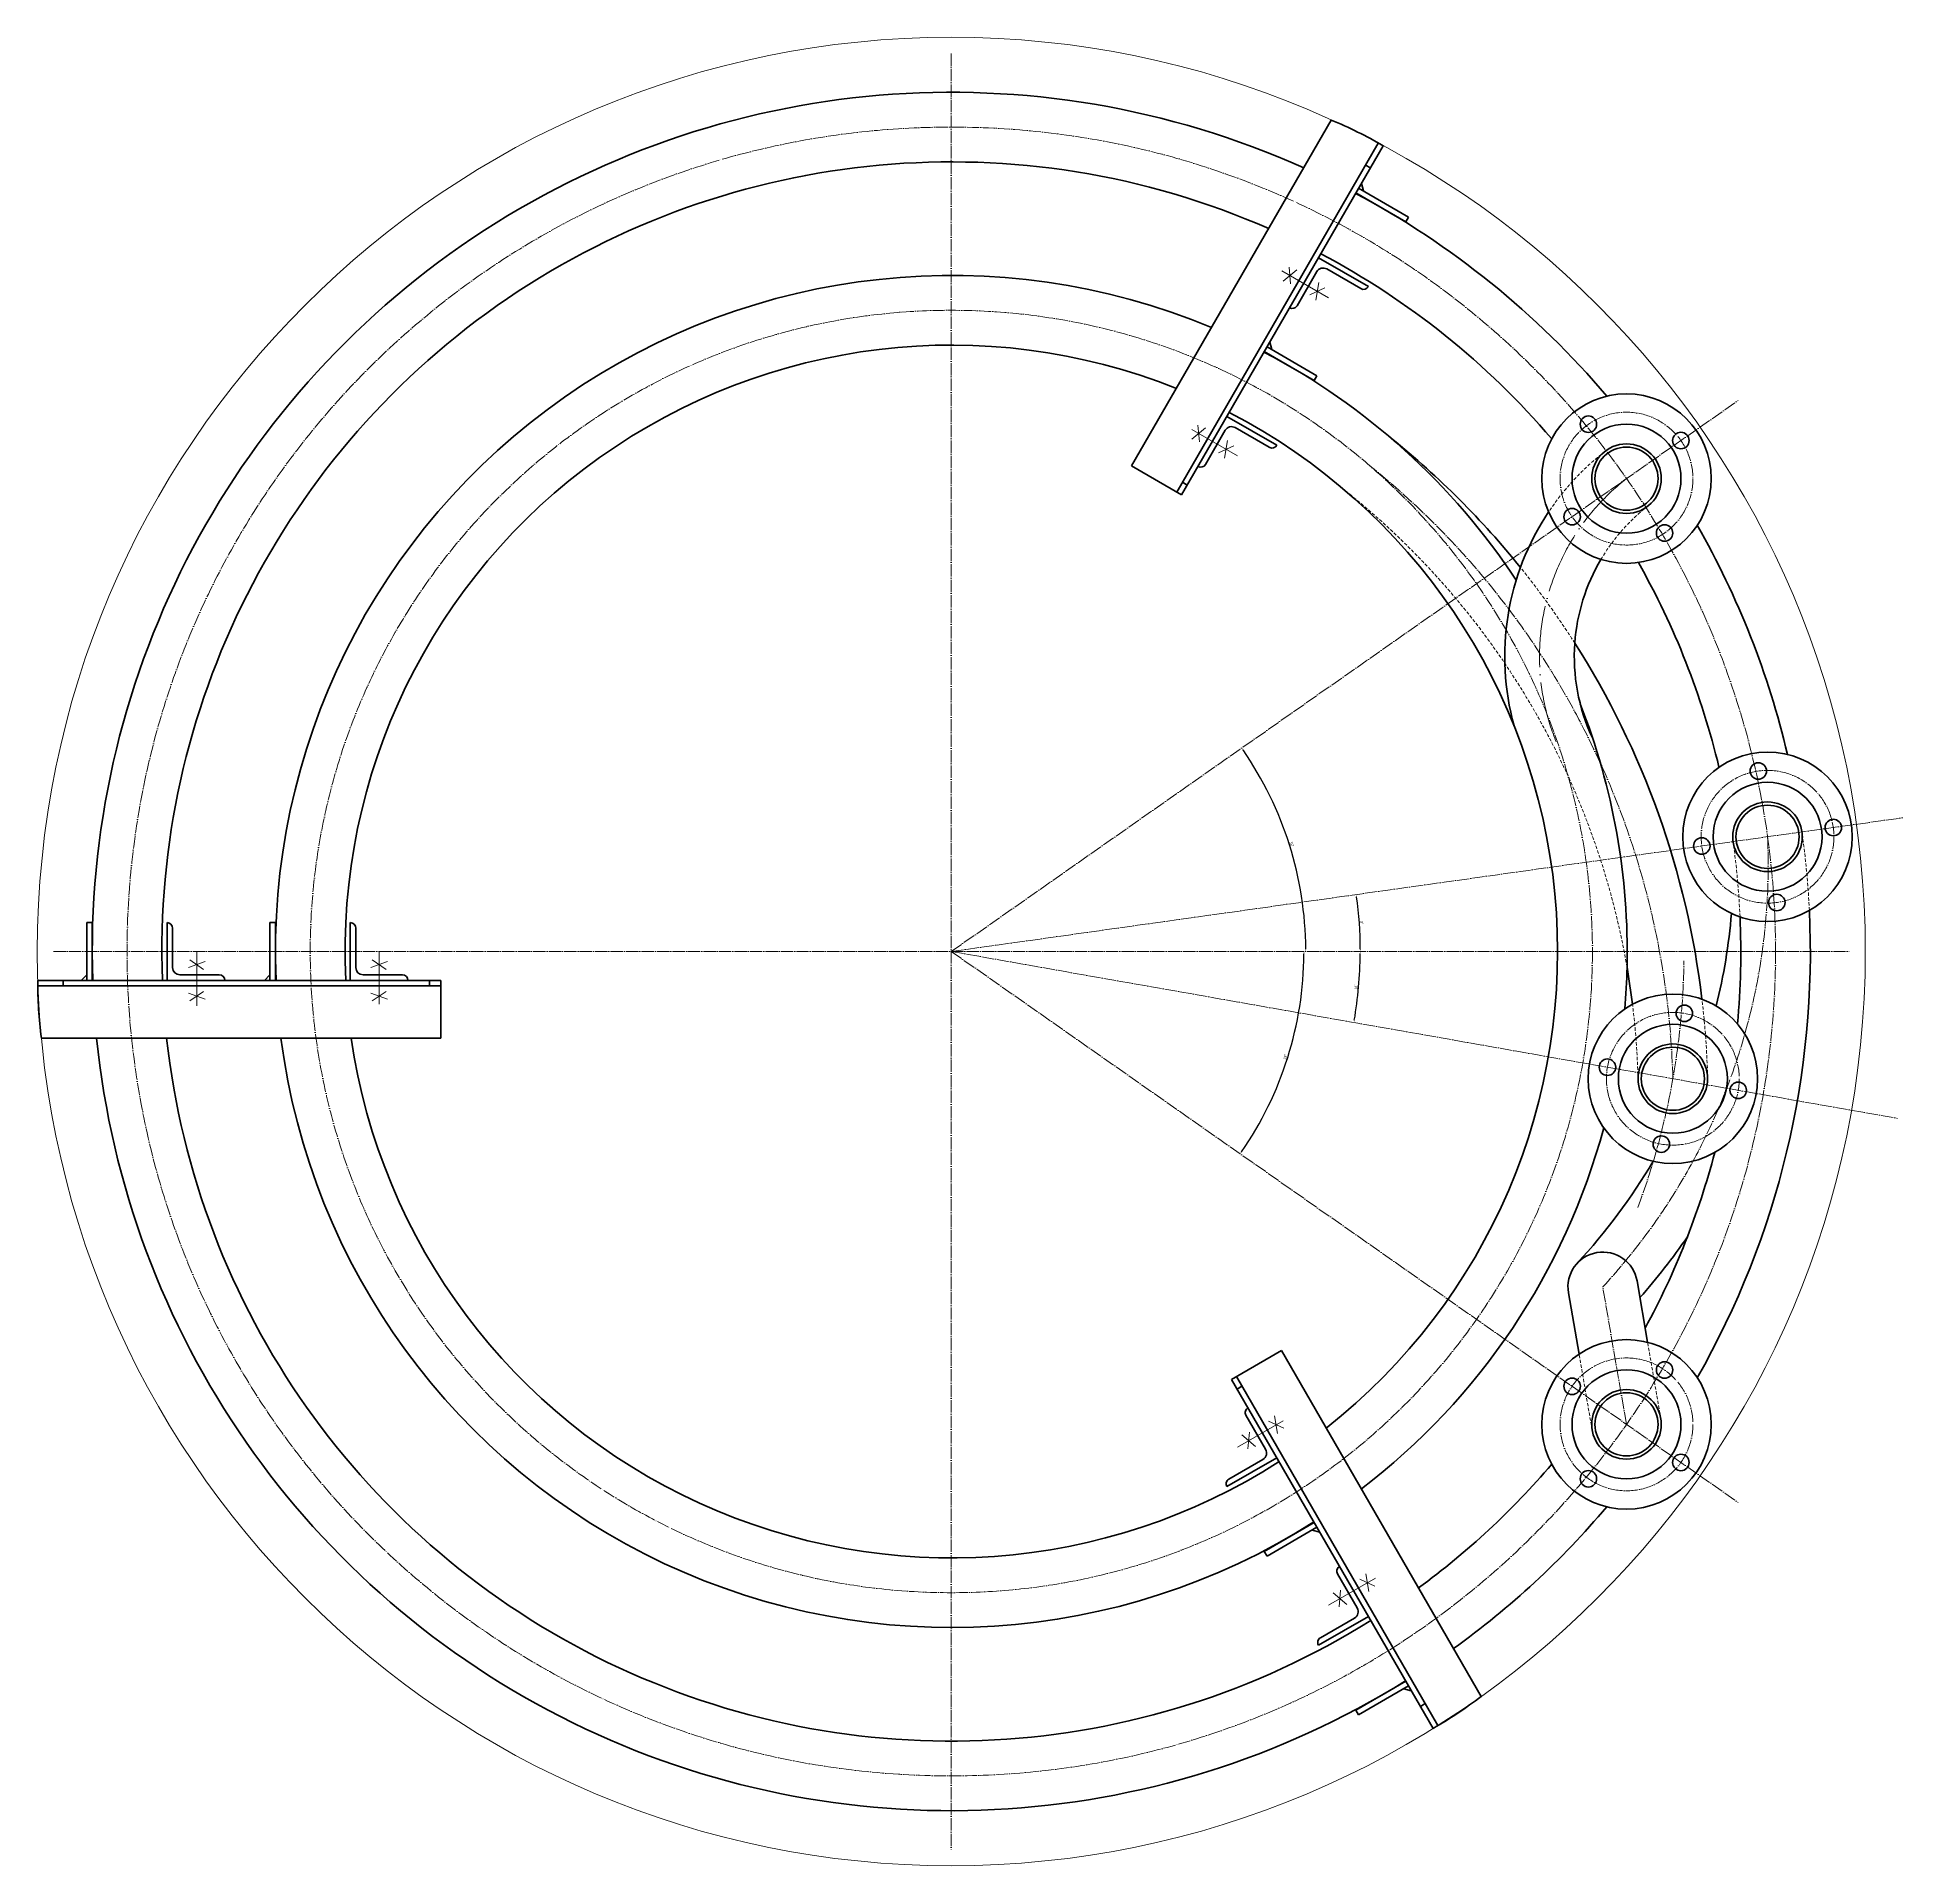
# Model space of a CAD drawing. Header units: millimetres. Extents: x 17368 to 100025, y -24769 to 12950.
# Drawn here: x 67280 to 69317, y -23400 to -21404 of the extents above; entities that cross this region are included whole.
import ezdxf

# ---------------------------------------------------------------- set-up
doc = ezdxf.new("R2010")
doc.units = ezdxf.units.MM
doc.header["$LTSCALE"] = 2.8
doc.linetypes.add('ACAD_ISO04W100', pattern=[30, 24, -3, 0, -3])
doc.linetypes.add('DASHED', pattern=[19.05, 12.7, -6.35])
doc.layers.get('0').update_dxf_attribs({"lineweight": 50})
doc.layers.get('Defpoints').update_dxf_attribs({"lineweight": 50})
doc.layers.add('red', color=1, linetype='ACAD_ISO04W100', lineweight=15)
doc.layers.add('细实线', color=5, linetype='Continuous', lineweight=15)
doc.styles.add('仿宋体', font='', dxfattribs={"width": 0.7, "height": 3.5})
doc.styles.get('仿宋体').set_extended_font_data('FangSong_GB2312')
doc.dimstyles.new('ISO-25', dxfattribs={"dimtxt": 3.5, "dimasz": 2.5, "dimexe": 1.25, "dimexo": 0.625, "dimtad": 1, "dimdsep": 46, "dimtxsty": '仿宋体', "dimcen": 2.5, "dimadec": 0, "dimazin": 0, "dimtfac": 1, "dimtmove": 0, "dimatfit": 1, "dimfxl": 0, "dimarcsym": 0})

# ---------------------------------------------------------------- blocks, each defined once
blk = doc.blocks.new('*D1176')
at = {"layer": 'Defpoints', "color": 0, "lineweight": 15}
for p in [(69137.2, -21800.2), (68657, -22323.7), (67297.5, -22401.9), (68277.9, -22401.9), (69258.3, -22401.9)]:
    blk.add_point(p, dxfattribs=at)
at = {"layer": '细实线', "color": 0, "lineweight": -2}
blk.add_arc((68277.9, -22401.9), 387.1, 0.37, 34.63, dxfattribs=at)
at = {"layer": '细实线', "color": 0, "lineweight": 15}
for points in [[(68596.1, -22182.2), (68596.8, -22181.7), (68595, -22179.9)], [(68665.4, -22399.4), (68664.6, -22399.4), (68665, -22401.9)]]:
    blk.add_solid(points, dxfattribs=at)
at = {"layer": '细实线', "color": 0, "insert": (68649.5, -22284.8), "char_height": 3.5, "attachment_point": 5, "rotation": 287.5, "style": '仿宋体'}
blk.add_mtext('35°', dxfattribs=at)
blk = doc.blocks.new('*D1177')
at = {"layer": 'Defpoints', "color": 0, "lineweight": 15}
for p in [(67297.5, -22401.9), (68277.9, -22401.9), (69258.3, -22401.9), (68631.5, -22554.5), (69137.2, -23003.6)]:
    blk.add_point(p, dxfattribs=at)
at = {"layer": '细实线', "color": 0, "lineweight": -2}
blk.add_arc((68277.9, -22401.9), 385.1, 325.372, 359.628, dxfattribs=at)
at = {"layer": '细实线', "color": 0, "lineweight": 15}
for points in [[(68662.5, -22404.4), (68663.4, -22404.4), (68663, -22401.9)], [(68595.1, -22621), (68594.4, -22620.5), (68593.3, -22622.8)]]:
    blk.add_solid(points, dxfattribs=at)
at = {"layer": '细实线', "color": 0, "insert": (68642.7, -22517), "char_height": 3.5, "attachment_point": 5, "rotation": 72.5, "style": '仿宋体'}
blk.add_mtext('35°', dxfattribs=at)
blk = doc.blocks.new('*D1178')
at = {"layer": 'Defpoints', "color": 0, "linetype": 'Continuous', "lineweight": 15}
for p in [(67297.5, -22401.9), (68277.9, -22401.9), (69258.3, -22401.9), (68721.2, -22453.8), (69311, -22584.1)]:
    blk.add_point(p, dxfattribs=at)
at = {"layer": '细实线', "color": 0, "linetype": 'Continuous', "lineweight": -2}
blk.add_arc((68277.9, -22401.9), 446.4, 350.3209, 359.6791, dxfattribs=at)
at = {"layer": '细实线', "color": 0, "linetype": 'Continuous', "lineweight": 15}
for points in [[(68723.8, -22404.4), (68724.7, -22404.4), (68724.3, -22401.9)], [(68718.3, -22477.1), (68717.5, -22476.9), (68717.5, -22479.4)]]:
    blk.add_solid(points, dxfattribs=at)
at = {"layer": '细实线', "color": 0, "linetype": 'Continuous', "lineweight": 15, "insert": (68720, -22440.6), "char_height": 3.5, "attachment_point": 5, "rotation": 85, "style": '仿宋体'}
blk.add_mtext('10°', dxfattribs=at)
blk = doc.blocks.new('*D1179')
at = {"layer": 'Defpoints', "color": 0, "linetype": 'Continuous', "lineweight": 15}
for p in [(69316.7, -22255.9), (68724, -22381.2), (67297.5, -22401.9), (68277.9, -22401.9), (69258.3, -22401.9)]:
    blk.add_point(p, dxfattribs=at)
at = {"layer": '细实线', "color": 0, "linetype": 'Continuous', "lineweight": -2}
blk.add_arc((68277.9, -22401.9), 446.6, 0.3207, 7.6793, dxfattribs=at)
at = {"layer": '细实线', "color": 0, "linetype": 'Continuous', "lineweight": 15}
for points in [[(68720.1, -22342.3), (68720.9, -22342.2), (68720.1, -22339.8)], [(68724.9, -22399.4), (68724.1, -22399.4), (68724.5, -22401.9)]]:
    blk.add_solid(points, dxfattribs=at)
at = {"layer": '细实线', "color": 0, "linetype": 'Continuous', "lineweight": 15, "insert": (68725.9, -22370.6), "char_height": 3.5, "attachment_point": 5, "rotation": 274, "style": '仿宋体'}
blk.add_mtext('8°', dxfattribs=at)

msp = doc.modelspace()

# ---------------------------------------------------------------- linework, layer by layer
for p, q in [((68692.81273, -21494.27833), (68474.80618, -21871.87675)), ((68744.06586, -21519.50531), (68524.16963, -21900.37675)), ((68749.36578, -21522.32557), (68529.36578, -21903.37675)), ((68735.50092, -21546.34021), (68730.30477, -21543.34021)), ((68722.6144, -21568.66032), (68777.174, -21600.16032)), ((68725.6144, -21563.46417), (68727.84892, -21571.68247)), ((68719.6144, -21573.85647), (68774.174, -21605.35647)), ((68777.174, -21600.16032), (68774.174, -21605.35647)), ((68733.31052, -21676.13409), (68678.75092, -21644.63409)), ((68676.94708, -21659.75844), (68655.44708, -21696.99754)), ((68725.11437, -21678.33024), (68687.87528, -21656.83024)), ((68619.6144, -21747.06155), (68674.174, -21778.56155)), ((68622.6144, -21741.8654), (68677.174, -21773.3654)), ((68625.6144, -21736.66925), (68627.84892, -21744.88755)), ((68677.174, -21773.3654), (68674.174, -21778.56155)), ((68576.94708, -21832.96353), (68555.44708, -21870.20262)), ((68633.31052, -21849.33917), (68578.75092, -21817.83917)), ((68625.11437, -21851.53532), (68587.87528, -21830.03532)), ((68529.36578, -21903.37675), (68474.80618, -21871.87675)), ((68535.50092, -21892.75037), (68530.30477, -21889.75037)), ((67333.8942, -22433.4383), (67333.8942, -22370.4383)), ((67333.8942, -22370.4383), (67339.8942, -22370.4383)), ((67339.8942, -22433.4383), (67339.8942, -22370.4383)), ((67421.62115, -22370.4383), (67421.62115, -22433.4383)), ((67427.62115, -22376.4383), (67427.62115, -22419.4383)), ((67533.8942, -22433.4383), (67533.8942, -22370.4383)), ((67533.8942, -22370.4383), (67539.8942, -22370.4383)), ((67539.8942, -22433.4383), (67539.8942, -22370.4383)), ((67621.62115, -22370.4383), (67621.62115, -22433.4383)), ((67627.62115, -22376.4383), (67627.62115, -22419.4383)), ((67280.39144, -22433.4383), (67720.39144, -22433.4383)), ((67280.59898, -22439.4383), (67720.39144, -22439.4383)), ((67308.12115, -22433.4383), (67308.12115, -22439.4383)), ((67327.8942, -22433.4383), (67333.8942, -22427.394)), ((67435.62115, -22427.4383), (67478.62115, -22427.4383)), ((67527.8942, -22433.4383), (67533.8942, -22427.394)), ((67635.62115, -22427.4383), (67678.62115, -22427.4383)), ((67708.12115, -22433.4383), (67708.12115, -22439.4383)), ((67720.39144, -22433.4383), (67720.39144, -22496.4383)), ((67284.37835, -22496.4383), (67720.39144, -22496.4383)), ((69038.21613, -22828.57128), (69026.64394, -22761.59162)), ((68963.32565, -22841.51023), (68951.75347, -22774.53057)), ((68583.92538, -22868.99985), (68638.48498, -22837.49985)), ((68856.49153, -23215.09827), (68638.48498, -22837.49985)), ((68803.92538, -23250.05103), (68583.92538, -22868.99985)), ((68809.01776, -23246.87129), (68589.12153, -22865.99985)), ((68590.06052, -22879.62623), (68595.25668, -22876.62623)), ((68621.11437, -22945.41307), (68599.61437, -22908.17398)), ((68578.75092, -22986.03743), (68633.31052, -22954.53743)), ((68580.94708, -22977.84128), (68618.18617, -22956.34128)), ((68674.174, -23025.31505), (68619.6144, -23056.81505)), ((68677.174, -23030.5112), (68622.6144, -23062.0112)), ((68680.174, -23035.70735), (68671.93948, -23033.53335)), ((68622.6144, -23062.0112), (68619.6144, -23056.81505)), ((68721.11437, -23118.61816), (68699.61437, -23081.37906)), ((68678.75092, -23159.24251), (68733.31052, -23127.74251)), ((68680.94708, -23151.04636), (68718.18617, -23129.54636)), ((68774.174, -23198.52013), (68719.6144, -23230.02013)), ((68777.174, -23203.71628), (68722.6144, -23235.21628)), ((68780.174, -23208.91243), (68771.93948, -23206.73843)), ((68722.6144, -23235.21628), (68719.6144, -23230.02013)), ((68790.06052, -23226.03639), (68795.25668, -23223.03639))]:
    msp.add_line(p, q)
for centre, radius in [((69015.13104, -21885.71951), 92.51238), ((69015.13104, -21885.71951), 59.5), ((68973.54675, -21826.33098), 9), ((69015.13104, -21885.71951), 37.97525), ((69015.13104, -21885.71951), 34.47525), ((69074.51956, -21844.13522), 9), ((68955.74252, -21927.3038), 9), ((69056.71533, -21945.10803), 9), ((69169.13546, -22276.68251), 92.51238), ((69159.04541, -22204.88807), 9), ((69169.13546, -22276.68251), 59.5), ((69169.13546, -22276.68251), 37.97525), ((69169.13546, -22276.68251), 34.47525), ((69240.9299, -22266.59246), 9), ((69097.34103, -22286.77256), 9), ((69179.22551, -22348.47694), 9), ((69065.7404, -22540.85684), 92.51238), ((69078.3299, -22469.45828), 9), ((69065.7404, -22540.85684), 59.5), ((69065.7404, -22540.85684), 37.97525), ((69065.7404, -22540.85684), 34.47525), ((68994.34184, -22528.26735), 9), ((69137.13896, -22553.44634), 9), ((69053.15091, -22612.2554), 9), ((69015.13104, -22918.15709), 92.51238), ((69056.71533, -22858.76857), 9), ((68955.74252, -22876.5728), 9), ((69015.13104, -22918.15709), 59.5), ((69015.13104, -22918.15709), 37.97525), ((69015.13104, -22918.15709), 34.47525), ((69074.51956, -22959.74138), 9), ((68973.54675, -22977.54562), 9)]:
    msp.add_circle(centre, radius)
for centre, radius, start, end in [((68277.8942, -22401.9383), 938, 65.78214555, 181.92447384), ((68520.59625, -21912.56601), 452.35285, 59.62001212, 67.62216414), ((68277.8942, -22401.9383), 862, 66.29391625, 182.09422156), ((68277.8942, -22401.9383), 938, 40.26169878, 61.92447384), ((68277.8942, -22401.9383), 862, 40.48892423, 62.09422156), ((68277.8942, -22401.9383), 738, 67.35685332, 182.44629474), ((68683.87528, -21663.75844), 8, 60, 150), ((68728.11437, -21673.13409), 6, 240, 330), ((68650.25092, -21693.99754), 6, 240, 330), ((68277.8942, -22401.9383), 662, 68.20696458, 182.7273396), ((68277.8942, -22401.9383), 738, 33.30880278, 62.44629474), ((68277.8942, -22401.9383), 662, 308.20696458, 62.7273396), ((68583.87528, -21836.96353), 8, 60, 150), ((68628.11437, -21846.33917), 6, 240, 330), ((68178.14096, -22563.33696), 925.88407, 38.8372388, 51.17139554), ((68550.25092, -21867.20262), 6, 240, 330), ((69166.51486, -22080.09417), 284.37079, 146.24873541, 195.39260174), ((68277.8942, -22401.9383), 938, 13.26169878, 29.73830122), ((69166.51486, -22080.09417), 208.37079, 149.36708622, 175.92984804), ((68277.8942, -22401.9383), 862, 13.48892423, 29.51107577), ((69166.51486, -22080.09417), 208.37079, 175.92984804, 204.9001573), ((68178.14096, -22563.33696), 925.88407, 6.78288858, 32.54075679), ((68277.8942, -22401.9383), 738, 358.66809378, 21.48066214), ((68277.8942, -22401.9383), 938, 330.26169878, 2.73830122), ((68493.66216, -22307.96714), 638.19739, 346.08805216, 355.29002513), ((67421.62115, -22376.4383), 6, 0, 90), ((67621.62115, -22376.4383), 6, 0, 90), ((68277.8942, -22401.9383), 862, 354.73878981, 2.51107577), ((67435.62115, -22419.4383), 8, 180, 270), ((67635.62115, -22419.4383), 8, 180, 270), ((68277.8942, -22401.9383), 738, 355.121695, 358.66809378), ((68178.14096, -22563.33696), 849.88407, 7.01637195, 9.77169159), ((67732.73434, -22436.4383), 452.35285, 179.62001212, 187.62216414), ((67478.62115, -22433.4383), 6, 0, 90), ((67678.62115, -22433.4383), 6, 0, 90), ((68277.8942, -22401.9383), 938, 185.78214555, 301.92447384), ((68277.8942, -22401.9383), 862, 186.29391625, 302.09422156), ((68277.8942, -22401.9383), 738, 187.35685332, 302.44629474), ((68277.8942, -22401.9383), 662, 188.20696458, 302.7273396), ((68277.8942, -22401.9383), 738, 307.35685332, 344.878305), ((68277.8942, -22401.9383), 862, 331.51419962, 345.26121019), ((68493.66216, -22307.96714), 638.19739, 317.12402285, 329.61004775), ((68989.19871, -22768.06109), 38, 9.80231794, 189.80231794), ((68493.66216, -22307.96714), 714.19739, 318.64893413, 325.42168538), ((68604.81052, -22905.17398), 6, 120, 210), ((68614.18617, -22949.41307), 8, 300, 30), ((68277.8942, -22401.9383), 862, 306.29391625, 319.51107577), ((68583.94708, -22983.03743), 6, 120, 210), ((68277.8942, -22401.9383), 938, 305.78214555, 319.73830122), ((68704.81052, -23078.37906), 6, 120, 210), ((68714.18617, -23122.61816), 8, 300, 30), ((68683.94708, -23156.24251), 6, 120, 210), ((68580.35201, -22856.81059), 452.35285, 299.62001212, 307.62216414)]:
    msp.add_arc(centre, radius, start, end)
at = {"layer": 'red', "ltscale": 0.2}
for p, q in [((68277.8942, -21421.51934), (68277.8942, -23382.35726)), ((68277.8942, -22401.9383), (69137.19927, -21800.24642)), ((68277.8942, -22401.9383), (69316.70302, -22255.94324)), ((67297.47524, -22401.9383), (69258.31316, -22401.9383)), ((68277.8942, -22401.9383), (69310.97505, -22584.09833)), ((68277.8942, -22401.9383), (69137.19927, -23003.63018)), ((69015.13104, -22918.15709), (68989.19871, -22768.06109))]:
    msp.add_line(p, q, dxfattribs=at)
for centre, radius in [((68277.8942, -22401.9383), 900), ((68277.8942, -22401.9383), 700), ((69015.13104, -21885.71951), 72.5), ((69169.13546, -22276.68251), 72.5), ((69065.7404, -22540.85684), 72.5), ((69015.13104, -22918.15709), 72.5)]:
    msp.add_circle(centre, radius, dxfattribs=at)
for centre, radius, start, end in [((68178.14096, -22563.33696), 887.88407, 1.4508126, 51.17139554), ((68493.66216, -22307.96714), 676.19739, 317.12402285, 2.65176649), ((68277.8942, -22401.9383), 800, 339.55955595, 359.26154334)]:
    msp.add_arc(centre, radius, start, end, dxfattribs=at)
at = {"layer": 'red'}
msp.add_arc((69166.51486, -22080.09417), 246.37079, 127.91234466, 204.9001573, dxfattribs=at)
at = {"layer": '细实线', "color": 5, "linetype": 'Continuous', "lineweight": 15}
for p, q in [((68689.8586, -21688.39503), (68638.61146, -21658.80748)), ((68655.0923, -21657.741), (68640.15115, -21670.27812)), ((68646.82188, -21654.86721), (68648.42158, -21673.15191)), ((68685.85331, -21677.40201), (68669.21844, -21685.15898)), ((68679.22931, -21671.67651), (68675.84243, -21690.88449)), ((68590.27085, -21860.88607), (68540.45949, -21832.12747)), ((68555.50455, -21830.23204), (68540.5634, -21842.76916)), ((68547.23413, -21827.35825), (68548.83383, -21845.64295)), ((68586.26556, -21849.89306), (68569.63069, -21857.65002)), ((68579.64156, -21844.16755), (68576.25468, -21863.37553)), ((67453.9654, -22401.9383), (67453.9654, -22461.1134)), ((67653.1409, -22401.9383), (67653.1409, -22459.4555)), ((67444.80138, -22419.50279), (67463.12942, -22412.83193)), ((67446.44782, -22410.90349), (67461.48298, -22421.43123)), ((67643.97688, -22419.50279), (67662.30492, -22412.83193)), ((67645.62332, -22410.90349), (67660.65848, -22421.43123)), ((67446.44782, -22455.97311), (67461.48298, -22445.44537)), ((67645.62332, -22455.97311), (67660.65848, -22445.44537)), ((67444.80138, -22447.37381), (67463.12942, -22454.04467)), ((67643.97688, -22447.37381), (67662.30492, -22454.04467)), ((68634.20116, -22928.20905), (68630.81428, -22909.00107)), ((68590.27085, -22942.99053), (68640.08221, -22914.23193)), ((68610.06416, -22942.14456), (68595.123, -22929.60744)), ((68601.79373, -22945.01835), (68603.39343, -22926.73365)), ((68640.82516, -22922.48354), (68624.19029, -22914.72658)), ((68689.8586, -23115.48157), (68741.10574, -23085.89402)), ((68740.41291, -23094.97459), (68723.77804, -23087.21762)), ((68733.78891, -23100.70009), (68730.40203, -23081.49211)), ((68709.65191, -23114.6356), (68694.71075, -23102.09848)), ((68701.38148, -23117.50939), (68702.98118, -23099.22469))]:
    msp.add_line(p, q, dxfattribs=at)
at = {"layer": '细实线', "linetype": 'DASHED', "ltscale": 0.1}
for p, q in [((69052.57628, -22911.68762), (69038.21613, -22828.57128)), ((68977.6858, -22924.62657), (68963.32565, -22841.51023))]:
    msp.add_line(p, q, dxfattribs=at)
at = {"layer": '细实线', "color": 5, "linetype": 'Continuous', "lineweight": 15}
msp.add_circle((68277.8942, -22401.9383), 998, dxfattribs=at)
at = {"layer": '细实线', "linetype": 'DASHED', "ltscale": 0.1}
for centre, radius, start, end in [((69166.51486, -22080.09417), 284.37079, 127.91234466, 146.24873541), ((68178.14096, -22563.33696), 849.88407, 9.77169159, 51.17139554), ((69166.51486, -22080.09417), 208.37079, 127.91234466, 149.36708622), ((68178.14096, -22563.33696), 925.88407, 32.54075679, 38.8372388), ((68277.8942, -22401.9383), 862, 2.51107577, 8), ((68277.8942, -22401.9383), 938, 2.73830122, 8), ((68178.14096, -22563.33696), 849.88407, 1.4508126, 7.01637195), ((68178.14096, -22563.33696), 925.88407, 1.4508126, 6.78288858)]:
    msp.add_arc(centre, radius, start, end, dxfattribs=at)

# ---------------------------------------------------------------- dimensions: what is measured, and where the dimension line sits
at = {"layer": '细实线'}
for base, line1, line2, picture, middle in [((68656.98832, -22323.66166), ((67297.47524, -22401.9383), (69258.31316, -22401.9383)), ((68277.8942, -22401.9383), (69137.19927, -21800.24642)), '*D1176', (68649.5016, -22284.77094)), ((68631.47966, -22554.46018), ((68277.8942, -22401.9383), (69137.19927, -23003.63018)), ((67297.47524, -22401.9383), (69258.31316, -22401.9383)), '*D1177', (68642.7183, -22516.9669))]:
    dim = msp.add_angular_dim_2l(base=base, line1=line1, line2=line2, dimstyle='ISO-25', override={"dimexe": 0.8, "dimgap": 0.8}, dxfattribs=at)
    dim.commit()
    dim.dimension.update_dxf_attribs({"geometry": picture, "text_midpoint": middle})
at = {"layer": '细实线', "color": 5, "linetype": 'Continuous', "lineweight": 15}
for base, line1, line2, picture, middle in [((68723.99363, -22381.16089), ((67297.47524, -22401.9383), (69258.31316, -22401.9383)), ((68277.8942, -22401.9383), (69316.70302, -22255.94324)), '*D1179', (68725.93316, -22370.60836)), ((68721.24651, -22453.75875), ((68277.8942, -22401.9383), (69310.97505, -22584.09833)), ((67297.47524, -22401.9383), (69258.31316, -22401.9383)), '*D1178', (68720.02583, -22440.61981))]:
    dim = msp.add_angular_dim_2l(base=base, line1=line1, line2=line2, dimstyle='ISO-25', override={"dimexe": 0.8, "dimgap": 0.8}, dxfattribs=at)
    dim.commit()
    dim.dimension.update_dxf_attribs({"geometry": picture, "text_midpoint": middle})

doc.saveas('drawing.dxf')
